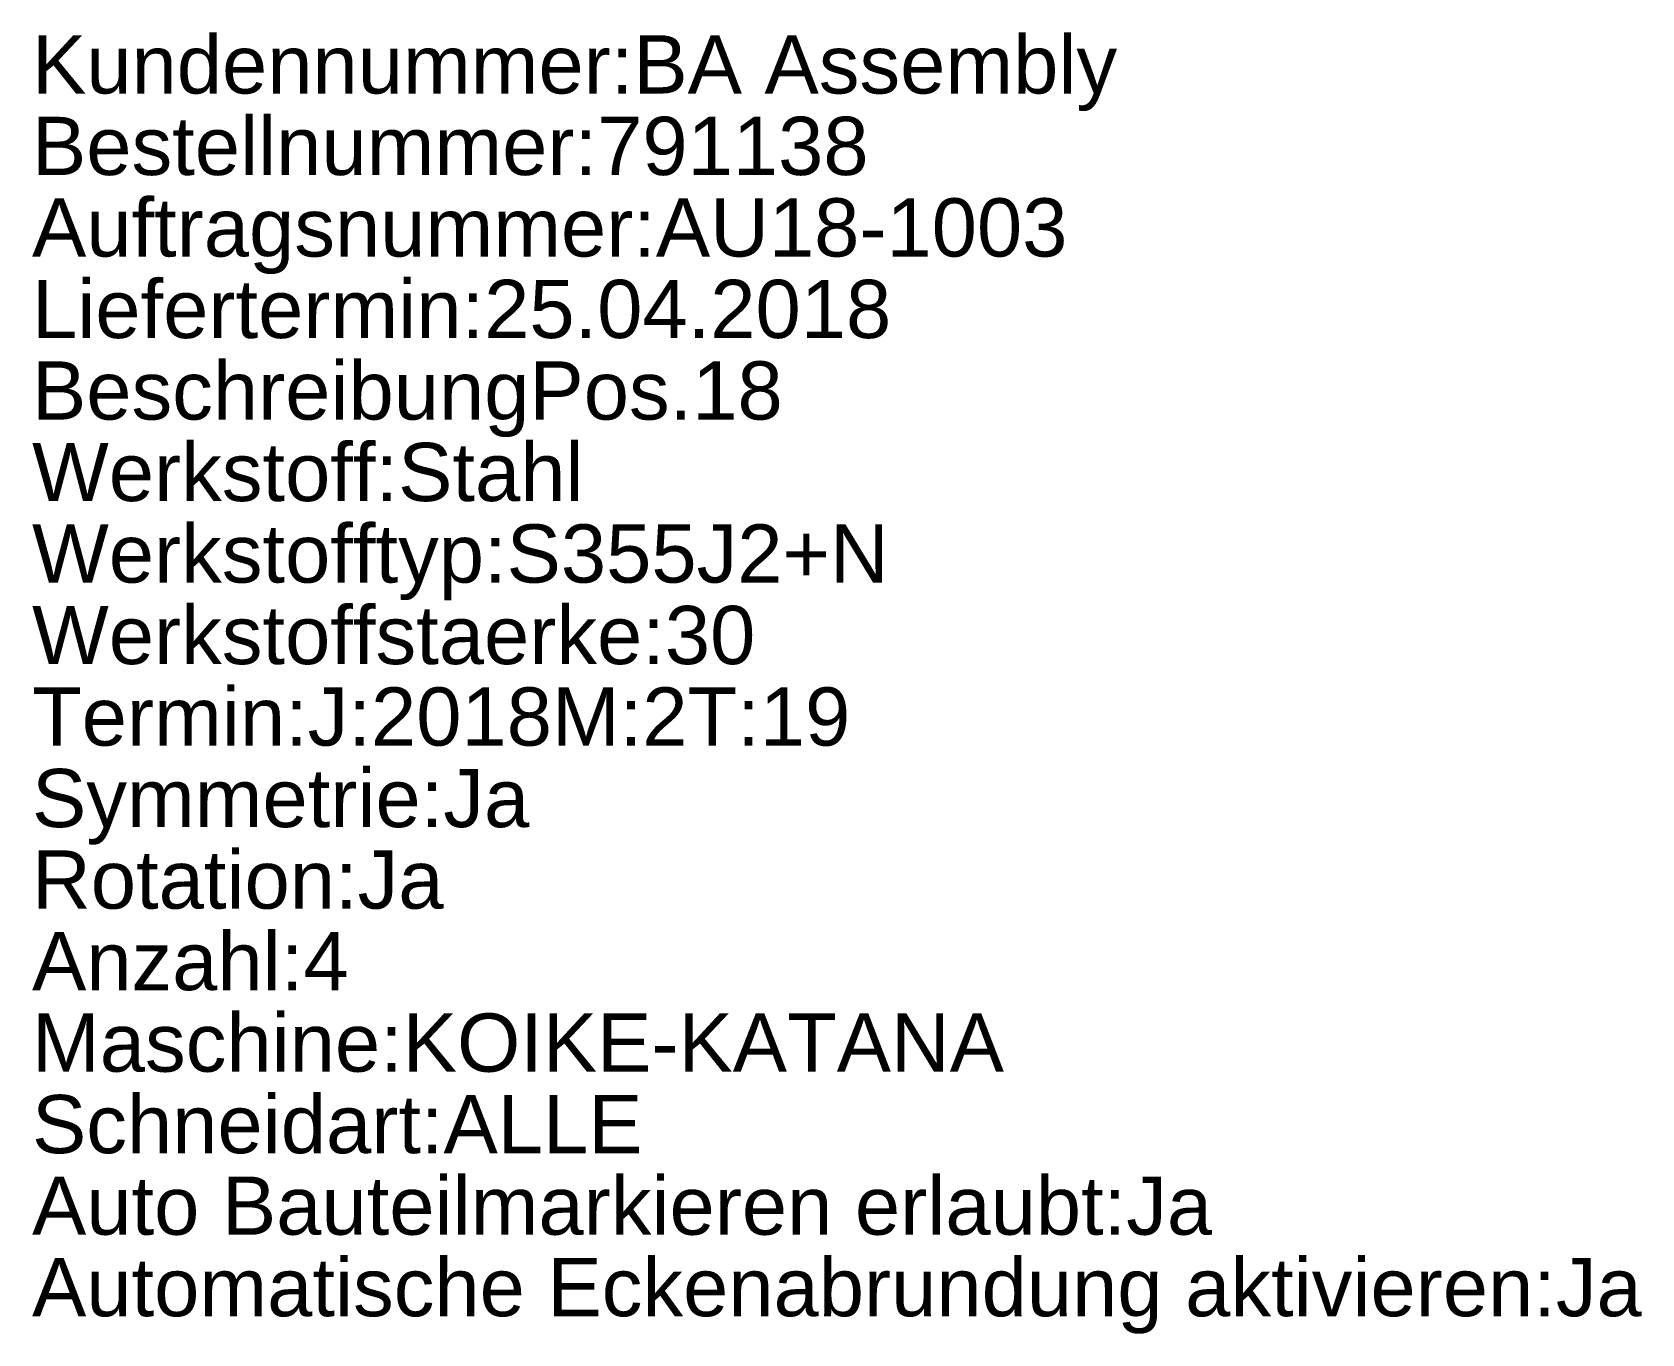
# Model space of a CAD drawing. Extents: x -999999997 to -999995333, y 999999948 to 1000003720.
import ezdxf

# ---------------------------------------------------------------- set-up
doc = ezdxf.new("R2010")
doc.units = 0
doc.layers.add('Bemassung', color=7, linetype='CONTINUOUS')
doc.styles.add('Bemaßung', font='', dxfattribs={"height": 10})
doc.styles.get('Bemaßung').set_extended_font_data('Arial')

msp = doc.modelspace()

# ---------------------------------------------------------------- texts
at = {"layer": 'Bemassung', "color": 7, "style": 'Bemaßung'}
for s, height, p in [('Kundennummer:BA Assembly', 168.7373012, (-999999997, 1000003542.48333)), ('Bestellnummer:791138', 168.7373012, (-999999997, 1000003306.2511)), ('Auftragsnummer:AU18-1003', 168.7373012, (-999999997, 1000003070.01888)), ('Liefertermin:25.04.2018', 168.7373012, (-999999997, 1000002833.78666)), ('BeschreibungPos.18', 168.7373012, (-999999997, 1000002597.55444)), ('Werkstoff:Stahl', 168.7373012, (-999999997, 1000002361.32222)), ('Werkstofftyp:S355J2+N', 168.7373012, (-999999997, 1000002125.09)), ('Werkstoffstaerke:30', 168.7373012, (-999999997, 1000001888.85777)), ('Termin:J:2018M:2T:19', 168.7373012, (-999999997, 1000001652.62555)), ('Symmetrie:Ja', 168.7373012, (-999999997, 1000001416.39333)), ('Rotation:Ja', 168.7373012, (-999999997, 1000001180.16111)), ('Anzahl:4', 168.737301, (-999999997, 1000000943.92889)), ('Maschine:KOIKE-KATANA', 168.7373012, (-999999997, 1000000707.69667)), ('Schneidart:ALLE', 168.7373012, (-999999997, 1000000471.46444)), ('Auto Bauteilmarkieren erlaubt:Ja', 168.7373012, (-999999997, 1000000235.23222)), ('Automatische Eckenabrundung aktivieren:Ja', 168.7373012, (-999999997, 999999999))]:
    msp.add_text(s, height=height, dxfattribs=at).set_placement(p)

doc.saveas('drawing.dxf')
